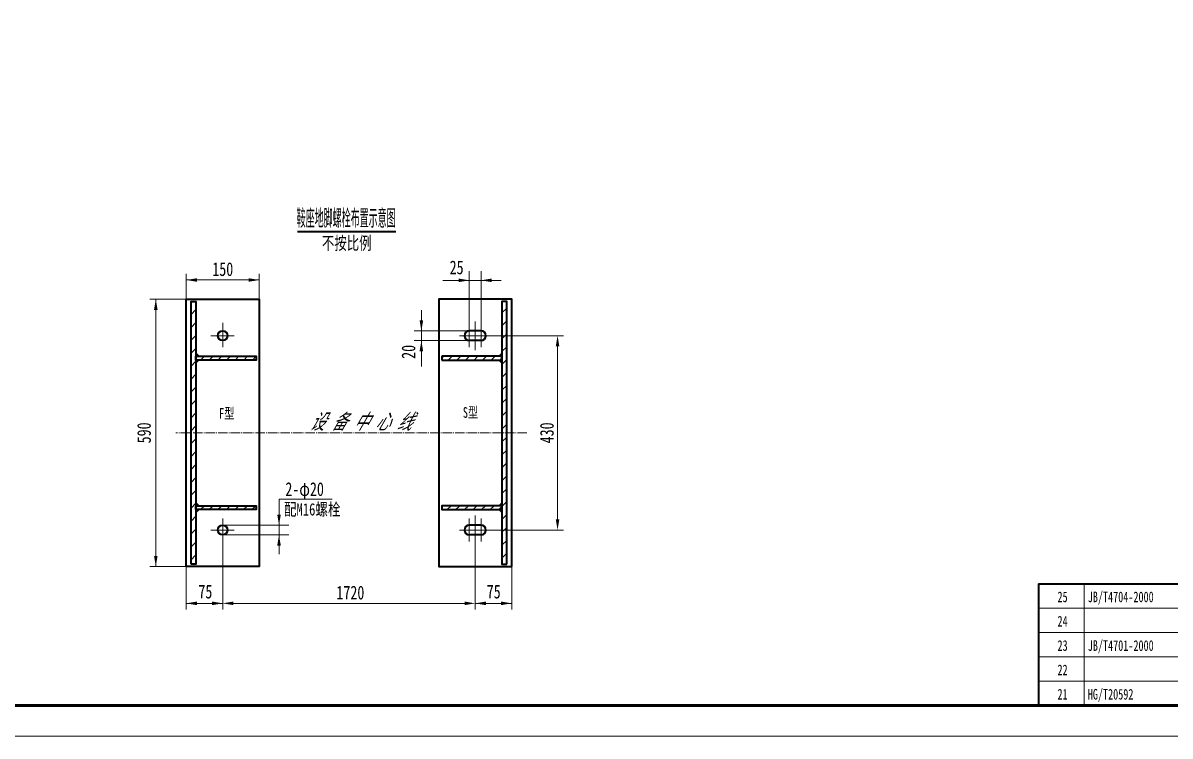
# Model space of a CAD drawing. Extents: x 588 to 8327, y -3799 to 953.
# Drawn here: x 2696 to 5713, y -3799 to -1923 of the extents above; entities that cross this region are included whole.
import ezdxf
from ezdxf.enums import TextEntityAlignment as Align

# ---------------------------------------------------------------- set-up
doc = ezdxf.new("R2010")
doc.units = 0
doc.header["$LTSCALE"] = 10
doc.linetypes.add('ZXX-L', pattern=[3.28, 2.5, -0.3, 0.18, -0.3])
for name, color, linetype, lineweight in [('A 粗实线', 1, 'CONTINUOUS', 40), ('B 细实线', 7, 'CONTINUOUS', 18), ('C 文 字', 2, 'CONTINUOUS', 20), ('E 长中心线', 3, 'ZXX-L', 18), ('J 标注尺寸', 2, 'CONTINUOUS', 18)]:
    doc.layers.add(name, color=color, linetype=linetype, lineweight=lineweight)
doc.styles.add('HZTXT', font='SIMFANG.TTF', dxfattribs={"width": 0.75})
doc.styles.add('标题中文', font='SIMFANG.TTF', dxfattribs={"width": 0.7})

msp = doc.modelspace()

# ---------------------------------------------------------------- linework, layer by layer
at = {"layer": 'A 粗实线'}
for p, q in [((3417.9, -2471.8), (3676.7, -2471.8)), ((3901, -2733), (3870, -2733)), ((3901, -2758.6), (3870, -2758.6)), ((3955.9, -2799.6), (3797.8, -2799.6)), ((3797.8, -2799.6), (3797.8, -2809.8)), ((3955.9, -2809.8), (3955.9, -2799.6)), ((3797.8, -2809.8), (3955.9, -2809.8)), ((3955.9, -3192.8), (3955.9, -3203)), ((3901, -3244), (3870, -3244)), ((3901, -3269.6), (3870, -3269.6)), ((5366.6, -3398.6), (6806.6, -3398.6)), ((5366.6, -3398.6), (5366.6, -3718.6))]:
    msp.add_line(p, q, dxfattribs=at)
at = {"layer": 'A 粗实线', "color": 5, "lineweight": 60}
msp.add_lwpolyline([(1798.6, -3718.6), (8246.6, -3718.6), (8246.6, 873.4), (1798.6, 873.4)], close=True, dxfattribs=at)
at = {"layer": 'A 粗实线'}
for points in [[(3125.7, -3352.8), (3125.7, -2649.8), (3317.7, -2649.8), (3317.7, -3352.8)], [(3981.5, -3352.8), (3981.5, -2649.8), (3789.5, -2649.8), (3789.5, -3352.8)], [(3138.5, -3346.4), (3138.5, -2656.2), (3151.3, -2656.2), (3151.3, -3346.4)], [(3968.7, -3346.4), (3968.7, -2656.2), (3955.9, -2656.2), (3955.9, -3346.4)], [(3151.3, -2809.8), (3151.3, -2799.6), (3309.6, -2799.6), (3309.6, -2809.8)], [(3151.3, -3203), (3151.3, -3192.8), (3309.7, -3192.8), (3309.7, -3203)], [(3955.9, -3203), (3955.9, -3192.8), (3797.7, -3192.8), (3797.7, -3203)]]:
    msp.add_lwpolyline(points, close=True, dxfattribs=at)
for centre in [(3221.7, -2745.8), (3221.7, -3256.8)]:
    msp.add_circle(centre, 12.8, dxfattribs=at)
for centre, start, end in [((3870, -2745.8), 90, 270), ((3901, -2745.8), 270, 90), ((3870, -3256.8), 90, 270), ((3901, -3256.8), 270, 90)]:
    msp.add_arc(centre, 12.8, start, end, dxfattribs=at)
for points in [[(3151.3, -2799.6), (3161.7, -2799.6), (3151.3, -2789.2)], [(3955.9, -2799.6), (3945.5, -2799.6), (3955.9, -2789.2)], [(3151.3, -2809.8), (3161.7, -2809.8), (3151.3, -2820.2)], [(3955.9, -2809.8), (3945.5, -2809.8), (3955.9, -2820.2)], [(3151.3, -3192.8), (3161.7, -3192.8), (3151.3, -3182.4)], [(3955.9, -3192.8), (3945.5, -3192.8), (3955.9, -3182.4)], [(3151.3, -3203), (3161.7, -3203), (3151.3, -3213.4)], [(3955.9, -3203), (3945.5, -3203), (3955.9, -3213.4)]]:
    msp.add_solid(points, dxfattribs=at)
at = {"layer": 'B 细实线'}
for p, q in [((3125.7, -2649.8), (3125.7, -2583.3)), ((3317.7, -2649.8), (3317.7, -2583.3)), ((3870, -2776.2), (3870, -2576.2)), ((3901, -2776.2), (3901, -2576.2)), ((3125.7, -2599.3), (3317.7, -2599.3)), ((3800.5, -2600.2), (3954.1, -2600.2)), ((3125.7, -2649.8), (3029.7, -2649.8)), ((3045.7, -3352.8), (3045.7, -2649.8)), ((3151.3, -2677.2), (3138.5, -2690.1)), ((3744, -2826.6), (3744, -2678.6)), ((3968.7, -2673), (3955.9, -2685.8)), ((3138.5, -2724), (3151.3, -2711.2)), ((3221.7, -2775.8), (3221.7, -2712)), ((3885.5, -2783.9), (3885.5, -2708.2)), ((3955.9, -2719.7), (3968.7, -2706.9)), ((3885.5, -2733), (3724.8, -2733)), ((3968.7, -2740.8), (3955.9, -2753.7)), ((3151.3, -2745.1), (3138.5, -2757.9)), ((3190.5, -2745.8), (3251.7, -2745.8)), ((3885.5, -2758.6), (3724.8, -2758.6)), ((3844.4, -2745.8), (3926.6, -2745.8)), ((3927, -2745.8), (4118.1, -2745.8)), ((3955.9, -2787.6), (3968.7, -2774.8)), ((4102.1, -2773.8), (4102.1, -3228.8)), ((3138.5, -2791.9), (3151.3, -2779.1)), ((3173.8, -2799.6), (3163.6, -2809.8)), ((3186.2, -2809.8), (3196.4, -2799.6)), ((3219, -2799.6), (3208.8, -2809.8)), ((3231.4, -2809.8), (3241.7, -2799.6)), ((3264.3, -2799.6), (3254.1, -2809.8)), ((3276.7, -2809.8), (3286.9, -2799.6)), ((3299.7, -2809.8), (3309.9, -2799.6)), ((3803, -2799.6), (3797.8, -2804.8)), ((3824.9, -2799.6), (3814.6, -2809.8)), ((3837.2, -2809.8), (3847.5, -2799.6)), ((3870.1, -2799.6), (3859.9, -2809.8)), ((3882.5, -2809.8), (3892.7, -2799.6)), ((3915.4, -2799.6), (3905.1, -2809.8)), ((3927.7, -2809.8), (3938, -2799.6)), ((3955.9, -2804.3), (3950.4, -2809.8)), ((3151.3, -2813), (3138.5, -2825.8)), ((3968.7, -2808.7), (3955.9, -2821.5)), ((3138.5, -2859.8), (3151.3, -2847)), ((3955.9, -2855.5), (3968.7, -2842.7)), ((3151.3, -2880.9), (3138.5, -2893.7)), ((3968.7, -2876.6), (3955.9, -2889.4)), ((3138.5, -2927.7), (3151.3, -2914.9)), ((3955.9, -2923.4), (3968.7, -2910.6)), ((3151.3, -2948.8), (3138.5, -2961.6)), ((3968.7, -2944.5), (3955.9, -2957.3)), ((3138.5, -2995.6), (3151.3, -2982.8)), ((3955.9, -2991.3), (3968.7, -2978.5)), ((3968.7, -3012.4), (3955.9, -3025.2)), ((3151.3, -3016.7), (3138.5, -3029.5)), ((3955.9, -3059.2), (3968.7, -3046.4)), ((3138.5, -3063.5), (3151.3, -3050.7)), ((3151.3, -3084.6), (3138.5, -3097.4)), ((3968.7, -3080.3), (3955.9, -3093.1)), ((3138.5, -3131.4), (3151.3, -3118.5)), ((3955.9, -3127.1), (3968.7, -3114.3)), ((3151.3, -3152.5), (3138.5, -3165.3)), ((3968.7, -3148.2), (3955.9, -3161)), ((3138.5, -3199.2), (3151.3, -3186.4)), ((3173.8, -3192.8), (3163.5, -3203)), ((3186.2, -3203), (3196.4, -3192.8)), ((3219, -3192.8), (3208.8, -3203)), ((3231.4, -3203), (3241.6, -3192.8)), ((3264.3, -3192.8), (3254, -3203)), ((3276.6, -3203), (3286.9, -3192.8)), ((3298.2, -3203), (3308.5, -3192.8)), ((3369.6, -3175.3), (3509.3, -3175.3)), ((3369.6, -3175.3), (3369.6, -3320.1)), ((3797.7, -3195.7), (3800.6, -3192.8)), ((3812, -3203), (3822.3, -3192.8)), ((3844.9, -3192.8), (3834.7, -3203)), ((3857.3, -3203), (3867.5, -3192.8)), ((3890.2, -3192.8), (3879.9, -3203)), ((3902.5, -3203), (3912.8, -3192.8)), ((3935.4, -3192.8), (3925.2, -3203)), ((3947.8, -3203), (3955.9, -3195)), ((3955.9, -3195), (3968.7, -3182.1)), ((3151.3, -3220.4), (3138.5, -3233.2)), ((3221.7, -3226.8), (3221.7, -3290.6)), ((3870, -3286.7), (3870, -3226.9)), ((3885.5, -3286.7), (3885.5, -3218.9)), ((3885.5, -3226.9), (3885.5, -3465.6)), ((3901, -3286.7), (3901, -3226.9)), ((3968.7, -3216.1), (3955.9, -3228.9)), ((3138.5, -3267.1), (3151.3, -3254.3)), ((3190.5, -3256.8), (3251.7, -3256.8)), ((3221.7, -3244), (3395.4, -3244)), ((3221.7, -3256.8), (3221.7, -3412.2)), ((3844.4, -3256.8), (3926.6, -3256.8)), ((3927, -3256.8), (4118.1, -3256.8)), ((3955.9, -3262.8), (3968.7, -3250)), ((3221.7, -3269.6), (3395.4, -3269.6)), ((3968.7, -3284), (3955.9, -3296.8)), ((3151.3, -3288.3), (3138.5, -3301.1)), ((3955.9, -3330.7), (3968.7, -3317.9)), ((3138.5, -3335), (3151.3, -3322.2)), ((3125.7, -3352.8), (3029.7, -3352.8)), ((3125.7, -3352.8), (3125.7, -3465.6)), ((3981.5, -3352.8), (3981.5, -3465.6)), ((5486.6, -3718.6), (5486.6, -3398.6)), ((3221.7, -3412.6), (3221.7, -3465.6)), ((3221.7, -3449.6), (3125.7, -3449.6)), ((3249.7, -3449.6), (3857.5, -3449.6)), ((3885.5, -3449.6), (3981.5, -3449.6)), ((3885.5, -3466.1), (3885.5, -3465.6)), ((5366.6, -3462.6), (6806.6, -3462.6)), ((5366.6, -3526.6), (6806.6, -3526.6)), ((5366.6, -3590.6), (6806.6, -3590.6)), ((5366.6, -3654.6), (6806.6, -3654.6))]:
    msp.add_line(p, q, dxfattribs=at)
msp.add_lwpolyline([(1598.6, -3798.6), (8326.6, -3798.6), (8326.6, 953.4), (1598.6, 953.4)], close=True, dxfattribs=at)
for points in [[(3153.7, -2594.6), (3153.7, -2603.9), (3125.7, -2599.3)], [(3289.7, -2594.6), (3289.7, -2603.9), (3317.7, -2599.3)], [(3842, -2595.5), (3842, -2604.9), (3870, -2600.2)], [(3929, -2595.5), (3929, -2604.9), (3901, -2600.2)], [(3050.3, -2677.8), (3041, -2677.8), (3045.7, -2649.8)], [(3739.3, -2705), (3748.7, -2705), (3744, -2733)], [(3748.7, -2786.6), (3739.3, -2786.6), (3744, -2758.6)], [(4097.4, -2773.8), (4106.8, -2773.8), (4102.1, -2745.8)], [(3365, -3216), (3374.3, -3216), (3369.6, -3244)], [(4097.4, -3228.8), (4106.8, -3228.8), (4102.1, -3256.8)], [(3374.3, -3297.6), (3365, -3297.6), (3369.6, -3269.6)], [(3041, -3324.8), (3050.3, -3324.8), (3045.7, -3352.8)], [(3153.7, -3454.3), (3153.7, -3444.9), (3125.7, -3449.6)], [(3193.7, -3454.3), (3193.7, -3444.9), (3221.7, -3449.6)], [(3249.7, -3444.9), (3249.7, -3454.3), (3221.7, -3449.6)], [(3857.5, -3444.9), (3857.5, -3454.3), (3885.5, -3449.6)], [(3913.5, -3454.3), (3913.5, -3444.9), (3885.5, -3449.6)], [(3953.5, -3454.3), (3953.5, -3444.9), (3981.5, -3449.6)]]:
    msp.add_solid(points, dxfattribs=at)
at = {"layer": 'E 长中心线'}
msp.add_line((4021.5, -3001.3), (3098.1, -3001.3), dxfattribs=at)

# ---------------------------------------------------------------- texts
at = {"layer": 'C 文 字', "style": 'HZTXT', "width": 0.39918}
msp.add_text('鞍座地脚螺栓布置示意图', height=42.849, dxfattribs=at).set_placement((3416.1, -2457.3), (3676.4, -2457.3), align=Align.FIT)
at = {"layer": 'C 文 字', "style": 'HZTXT'}
for s, height, width, p in [('不按比例', 34.2, 0.7, (3547.8, -2501.6)), ('1720', 36, 0.75, (3557.3, -3421.6))]:
    msp.add_text(s, height=height, dxfattribs=dict(at, width=width)).set_placement(p, align=Align.MIDDLE)
at = {"layer": 'C 文 字', "style": 'HZTXT', "width": 0.75}
for s, p in [('150', (3221.7, -2588.7)), ('25', (3836.7, -2584.2)), ('2-φ20', (3437, -3167.2)), ('75', (3176, -3436.6)), ('75', (3934.2, -3436.6))]:
    msp.add_text(s, height=36, dxfattribs=at).set_placement(p, align=Align.CENTER)
for s, p in [('20', (3728, -2788.3)), ('590', (3032.6, -3001.3))]:
    msp.add_text(s, height=36, rotation=90, dxfattribs=at).set_placement(p, align=Align.CENTER)
at = {"layer": 'C 文 字', "style": 'HZTXT', "oblique": 30, "width": 0.7}
msp.add_text('设 备 中 心 线', height=40, dxfattribs=at).set_placement((3450.1, -2971.3), align=Align.MIDDLE_LEFT)
at = {"layer": 'C 文 字', "style": 'HZTXT', "width": 0.75}
msp.add_text('430', height=36, rotation=90, dxfattribs=at).set_placement((4074.1, -3001.3), align=Align.MIDDLE)
msp.add_text('配M16螺栓', height=32.4, dxfattribs=at).set_placement((3531.5, -3218.6), align=Align.RIGHT)
at = {"layer": 'J 标注尺寸', "style": '标题中文', "width": 0.7}
for s, p in [('F型', (3212.2, -2964.2)), ('S型', (3853.1, -2961.7)), ('25', (5416.7, -3446.6)), ('JB/T4704-2000', (5496.3, -3446.6)), ('24', (5416.7, -3510.6)), ('23', (5416.7, -3574.6)), ('JB/T4701-2000', (5496.3, -3574.6)), ('22', (5416.7, -3638.6)), ('21', (5416.7, -3702.6)), ('HG/T20592', (5496.3, -3702.6))]:
    msp.add_text(s, height=28, dxfattribs=at).set_placement(p)

doc.saveas('drawing.dxf')
